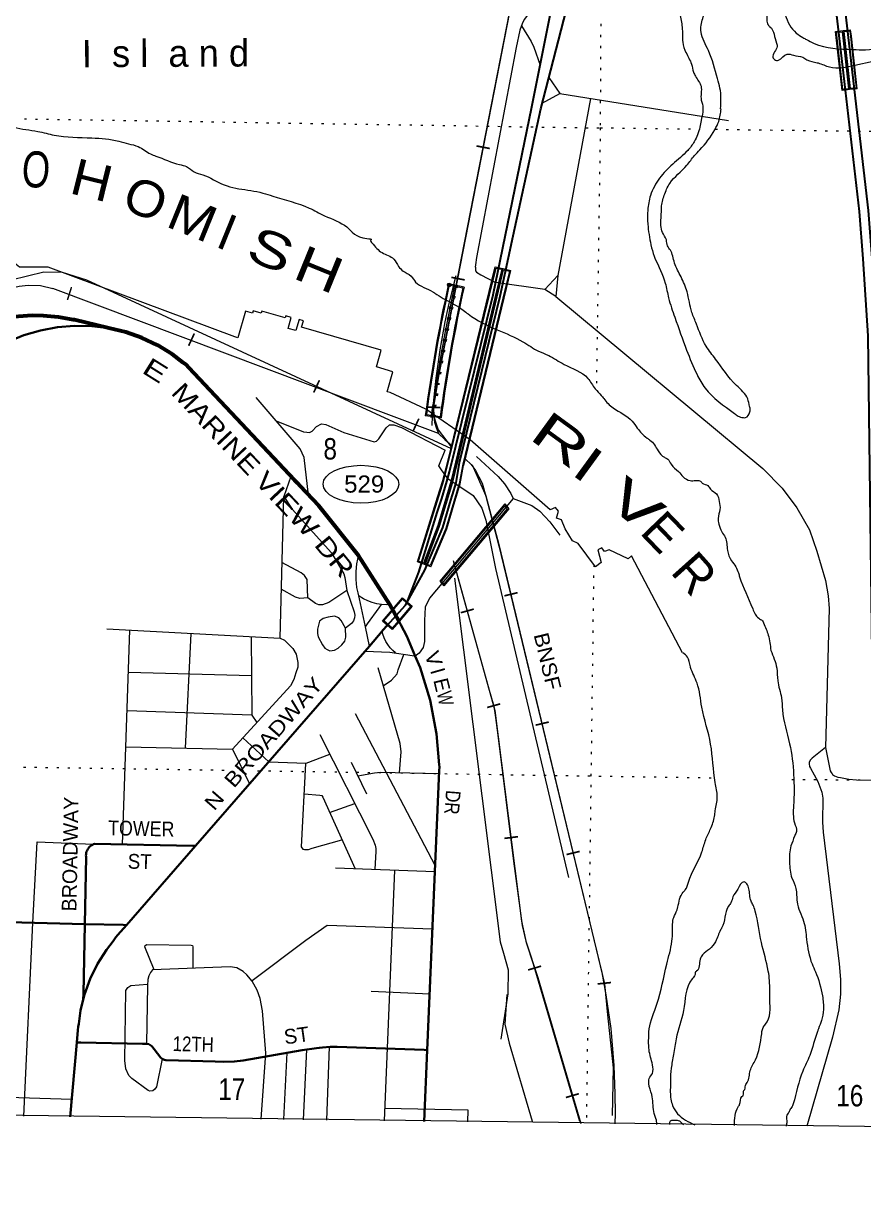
# Model space of a CAD drawing. Header units: feet. Extents: x -493433 to -244333, y 184684 to 373072.
# Drawn here: x -296245 to -289377, y 184934 to 194464 of the extents above; entities that cross this region are included whole.
import ezdxf
from ezdxf.enums import TextEntityAlignment as Align

# ---------------------------------------------------------------- set-up
doc = ezdxf.new("R2010")
doc.units = ezdxf.units.FT
doc.header["$LTSCALE"] = 60
doc.header["$PDMODE"] = 32
doc.header["$PDSIZE"] = 30
doc.linetypes.add('DOTTED', pattern=[1.5, 0.3, -1.2])
for name, color, linetype, lineweight in [('17', 7, 'Continuous', 25), ('18', 7, 'Continuous', 35), ('23', 7, 'Continuous', 70), ('24', 7, 'Continuous', 25), ('26', 7, 'Continuous', 40), ('27', 7, 'Continuous', 13), ('29', 7, 'Continuous', 25), ('31', 7, 'Continuous', 13), ('34', 7, 'Continuous', 13), ('39', 7, 'Continuous', 13), ('4', 7, 'Continuous', 13), ('41', 7, 'Continuous', 13), ('55', 7, 'Continuous', 13), ('59', 7, 'Continuous', 13), ('7', 7, 'DOTTED', 13)]:
    doc.layers.add(name, color=color, linetype=linetype, lineweight=lineweight)
doc.layers.add('42', color=7, linetype='Continuous')

msp = doc.modelspace()

# ---------------------------------------------------------------- linework, layer by layer
at = {"layer": '17'}
msp.add_ellipse((-293486.23, 190697.51), major_axis=(-309.24, 1), ratio=0.500121, dxfattribs=at)
at = {"layer": '18', "lineweight": 13}
msp.add_line((-289549.07, 194403.78), (-289548.6, 194403.83), dxfattribs=at)
at = {"layer": '18'}
msp.add_line((-289527.01, 193918.04), (-289527.04, 193918.34), dxfattribs=at)
for points in [[(-289527.01, 193918.04), (-290034.17, 198313.08), (-290238.16, 200074.43), (-290240.59, 200094.99), (-290255.96, 200178.2), (-290345.86, 200478.26), (-290402.49, 200665.81), (-290700.41, 201419.44)], [(-289138.47, 185442.39), (-289218.85, 188219.38), (-289219.57, 188244.37), (-289263.97, 191912.21), (-289306.88, 192544.37), (-289337.36, 192933.7), (-289451.6, 193923.73), (-289959.07, 198321.43), (-290159.22, 200049.77), (-290162.13, 200074.8), (-290166.27, 200099.77), (-290268.87, 200484.67), (-290331.06, 200690.66), (-290611, 201397.17)], [(-289229.61, 185443.57), (-289294.43, 188222.36), (-289294.97, 188245.47), (-289339.49, 191909.19), (-289382.23, 192538.87), (-289412.58, 192926.42), (-289527.01, 193918.04)]]:
    msp.add_lwpolyline(points, dxfattribs=at)
at = {"layer": '23', "lineweight": 35}
msp.add_line((-292763.15, 190798.89), (-292762.56, 190801.23), dxfattribs=at)
at = {"layer": '23'}
for p, q in [((-293249.79, 189714.52), (-293506.42, 190114.33)), ((-293174.47, 189576.67), (-293249.79, 189714.52))]:
    msp.add_line(p, q, dxfattribs=at)
at = {"layer": '23', "lineweight": 35}
for points in [[(-293108.97, 189732.89), (-292965.09, 189995.55), (-292818.14, 190345.48), (-292751.1, 190567.81), (-292738.02, 190611.19), (-292708.57, 190708.85), (-292681.06, 190875.74), (-292349.29, 192234.61), (-292242.52, 192726.77), (-292017.12, 193765.75), (-291746.52, 194811.21), (-291303.15, 196615.09), (-291087.49, 197444.61), (-290959.4, 198034.81), (-290681.38, 199353.46), (-290673.77, 199377.09), (-290539.52, 199817.9), (-290492.97, 199949.27), (-290432.94, 200075.05), (-290360.09, 200193.86), (-290330.07, 200234.77), (-290309.44, 200262.87), (-290186.34, 200480.75), (-290172.73, 200526.18)], [(-292763.15, 190798.89), (-292405.89, 192246.09), (-292090.69, 193780.33), (-291575.06, 196354.09), (-291351.64, 197481.24), (-291210.33, 198194.18), (-290840.07, 200202.77), (-290835.51, 200222.68), (-290829.38, 200264.03), (-290828.73, 200279.32)], [(-293108.97, 189732.89), (-293014.32, 189978.87), (-292862.3, 190466.2), (-292826.02, 190582.48), (-292783.13, 190719.98), (-292763.15, 190798.89)], [(-293270.58, 189544.74), (-293121.32, 189710.34), (-293108.97, 189732.89)]]:
    msp.add_lwpolyline(points, dxfattribs=at)
at = {"layer": '23'}
for points in [[(-295545.99, 191971.82), (-295827.33, 192040.01), (-295838.69, 192041.1), (-295867.5, 192046.5), (-295956.65, 192063.62), (-296081.81, 192073.53), (-296171.86, 192075.33), (-296358.69, 192063.09), (-296387.06, 192057.98), (-296453.04, 192046.11), (-296475.17, 192042.13)], [(-293506.42, 190114.33), (-293507.42, 190115.88), (-293831.52, 190520.48), (-293982.01, 190680.93), (-294005.46, 190705.93), (-294030.46, 190730.65), (-294892.21, 191649.06), (-294915.5, 191673.88), (-294940.73, 191693.1), (-295027.87, 191759.45), (-295148.33, 191832.65), (-295275.77, 191892.86), (-295408.81, 191939.42), (-295545.99, 191971.82)]]:
    msp.add_lwpolyline(points, dxfattribs=at)
at = {"layer": '24'}
msp.add_line((-293417.51, 189375.92), (-293449.24, 189533.87), dxfattribs=at)
for points in [[(-293502.79, 189785.58), (-293508.7, 189810.58), (-293518.54, 189855.31), (-293525.75, 189919.55), (-293526.22, 189984.19), (-293519.92, 190048.52), (-293512.06, 190086.85), (-293506.42, 190114.33)], [(-293449.24, 189533.87), (-293496.66, 189760.58), (-293502.79, 189785.58)], [(-293317.5, 189715.08), (-293354.94, 189720.5), (-293393.51, 189730.3), (-293430.84, 189744.07), (-293466.53, 189761.67), (-293477.79, 189768.77), (-293502.79, 189785.58)], [(-293449.24, 189533.87), (-293431.88, 189557.75), (-293336.65, 189688.73), (-293317.5, 189715.08)], [(-293249.79, 189714.52), (-293275.79, 189713.24), (-293317.5, 189715.08)]]:
    msp.add_lwpolyline(points, dxfattribs=at)
at = {"layer": '26'}
for p, q in [((-293417.51, 189375.92), (-293312.26, 189496.85)), ((-294839.08, 187742.51), (-293417.51, 189375.92)), ((-295401.63, 187096.12), (-294839.08, 187742.51)), ((-295861.62, 185530.14), (-295807.77, 186136.54)), ((-292969.1, 185492.13), (-292944.07, 186074.84))]:
    msp.add_line(p, q, dxfattribs=at)
for points in [[(-296370.72, 191860.13), (-296240.7, 191914.55), (-296105.7, 191955.08), (-295967.2, 191981.28), (-295826.73, 191992.86), (-295685.81, 191989.7), (-295545.99, 191971.82)], [(-293312.26, 189496.85), (-293305.97, 189504.08), (-293270.58, 189544.74)], [(-293042.56, 189292.74), (-293111.67, 189455.6), (-293159.49, 189547.8), (-293174.47, 189576.67)], [(-292944.07, 186074.84), (-292846.08, 188355.74), (-292844.63, 188389.58), (-292846.04, 188405.74), (-292868.15, 188658.78), (-292921.31, 188932.42), (-293002.78, 189199), (-293042.56, 189292.74)], [(-295743.64, 187104.55), (-295733.12, 187654.06), (-295733.45, 187664.69), (-295732.68, 187675.28), (-295730.79, 187685.74), (-295727.83, 187695.95), (-295723.81, 187705.79), (-295718.79, 187715.15), (-295712.81, 187723.94), (-295705.96, 187732.06), (-295698.28, 187739.41), (-295689.89, 187745.92), (-295680.86, 187751.52), (-295671.29, 187756.15), (-295663.7, 187758.98), (-294860.32, 187742.93), (-294839.08, 187742.51)], [(-295743.64, 187104.55), (-297184.97, 187140.05), (-297209.97, 187140.67), (-297234.97, 187142.61), (-297525.58, 187142.2), (-297557.35, 187142.15)], [(-295755.46, 186486.9), (-295754.57, 186533.46), (-295743.64, 187104.55)], [(-295755.46, 186486.9), (-295744.81, 186529.67), (-295698.37, 186657.34), (-295638.85, 186779.46), (-295566.89, 186894.69), (-295512.47, 186965.23), (-295488.43, 186996.39), (-295472.03, 187015.23), (-295401.63, 187096.12)], [(-295401.63, 187096.12), (-295428.7, 187096.79), (-295743.64, 187104.55)], [(-295807.77, 186136.54), (-295798.73, 186238.31), (-295796.49, 186263.5), (-295793.01, 186288.31), (-295777.64, 186397.85), (-295755.46, 186486.9)], [(-292944.07, 186074.84), (-292970.66, 186075.74), (-293681.35, 186100), (-293738.13, 186100.61), (-293800.46, 186095.89), (-293825.33, 186094), (-293850.46, 186090.18), (-293965.47, 186072.71), (-294447.93, 185990.3), (-294472.77, 185986.06), (-294497.93, 185983.35), (-294521.47, 185980.82), (-294612.57, 185978.39), (-294678.29, 185981.32), (-295079.02, 185991.52), (-295081.99, 185992.09), (-295090.42, 185994.35), (-295098.57, 185997.47), (-295106.35, 186001.43), (-295113.67, 186006.18), (-295120.46, 186011.67), (-295175.03, 186082.14), (-295194.38, 186107.13), (-295219.4, 186121.97), (-295220.46, 186122.31), (-295245.37, 186125.6), (-295270.46, 186126.09), (-295776.61, 186135.93), (-295807.77, 186136.54)]]:
    msp.add_lwpolyline(points, dxfattribs=at)
at = {"layer": '26', "lineweight": 25}
for points in [[(-293202.97, 189319.04), (-293226.55, 189339.44), (-293247.86, 189362.2), (-293266.68, 189387.05), (-293282.8, 189413.74), (-293296.04, 189441.97), (-293306.26, 189471.43), (-293312.26, 189496.85)], [(-293042.56, 189292.74), (-293066.15, 189296.16), (-293250.87, 189322.94), (-293451.69, 189331.37)]]:
    msp.add_lwpolyline(points, dxfattribs=at)
at = {"layer": '29'}
for p, q in [((-292005.1, 193812.18), (-291860.06, 193889.89)), ((-294147.62, 189440.26), (-294117.12, 190597.6)), ((-295433.69, 187754.38), (-295374.31, 189506.13)), ((-294919.28, 188541.99), (-294874.14, 189479.27)), ((-294380.34, 189132.03), (-295386.08, 189158.92)), ((-294378.59, 188811.66), (-295396.67, 188846.43)), ((-292879.25, 187583.57), (-293529.31, 188822.08)), ((-295406.6, 188553.49), (-294536.76, 188532.96)), ((-293566.25, 188425.75), (-293441.97, 188167.23)), ((-293742.13, 188016.15), (-293536.92, 188090.28)), ((-292881.46, 187532.11), (-293692.74, 187560.96)), ((-293212.89, 187543.9), (-293297.03, 185496.42)), ((-296241.08, 185535.15), (-296168.68, 187115.02)), ((-292924.44, 186531.87), (-293401.7, 186554.45)), ((-294090.58, 186051.34), (-294119.36, 185507.2)), ((-293930.71, 186077.99), (-293957.26, 185505.07)), ((-293745.57, 186102.19), (-293768.96, 185502.61)), ((-298679.35, 185760.98), (-295848.81, 185674.38))]:
    msp.add_line(p, q, dxfattribs=at)
for points in [[(-291552.58, 196467.53), (-291677.24, 196334.49), (-291712.06, 196283.4), (-291738.95, 196210.19), (-292027.74, 194682.18), (-292044.83, 194640.01), (-292060.24, 194614.83), (-292152.04, 194493.78), (-292169.34, 194459.23), (-292187.91, 194408.14), (-292217.79, 194266.74), (-292540.76, 192549.73), (-292550.02, 192489.92), (-292552.34, 192472.5), (-292550.02, 192470.17), (-292550.02, 192442.31), (-292543.06, 192430.69), (-292506.47, 192407.69), (-292385.18, 192346.91)], [(-292175.17, 194443.19), (-292095.26, 194316.24), (-292074.17, 194268.81), (-292022.23, 194122.05)], [(-291951.27, 194020.15), (-291860.06, 193889.89), (-290481.83, 193669.19)], [(-291611.21, 193850.04), (-291876.95, 192402.31), (-291983.92, 192288.28)], [(-291876.95, 192402.31), (-291892.22, 192231.3), (-291983.92, 192288.28), (-292385.18, 192346.91)], [(-291892.22, 192231.3), (-290202.22, 190826.79), (-290043.1, 190664.58), (-289924.2, 190504.83), (-289820.27, 190325.52), (-289760.56, 190151.43), (-289690.28, 189912.15), (-289667.07, 189786.75), (-289659.84, 189683.71), (-289690.19, 188546.5)], [(-293913.54, 190607.93), (-293950.57, 190916.56), (-293982.1, 190987.23), (-294343.52, 191406.39)], [(-294178.91, 191215.48), (-293956.67, 191124.97), (-293928.82, 191122.65), (-293907.02, 191121.6), (-293884.72, 191131.94), (-293848.59, 191169.52), (-293808.12, 191192.32), (-293774.36, 191187.13), (-293626.64, 191121.72), (-293378.88, 191043.54), (-293357.8, 191050.66), (-293340.64, 191069.45), (-293281.2, 191159.81), (-293251.69, 191183.6), (-293216.2, 191183.03), (-293153.72, 191160.79), (-292798.39, 190976.35)], [(-292776.69, 190745.41), (-292828.56, 190814.95), (-292849.9, 190847.74), (-292798.39, 190976.35)], [(-292542.63, 190925.15), (-292364.31, 190761.54), (-292313.24, 190701.16), (-292260.45, 190623.29), (-292240.74, 190580.88)], [(-294060.34, 190760.2), (-294117.12, 190597.6), (-294047.78, 190494.46), (-293727.98, 190135.97), (-293627.08, 189966.19), (-293617.76, 189934.79), (-293602.05, 189829.13)], [(-292776.69, 190745.41), (-292569, 190605.25), (-292498.94, 190501.44), (-292466.34, 190403.24), (-292385.1, 190010.14), (-291788.64, 187484.76)], [(-292240.74, 190580.88), (-292926.04, 189767.59), (-292960.18, 189693.94), (-292967, 189583.26), (-292966.24, 189412.14), (-292977.11, 189363.51), (-293009.61, 189317.06), (-293042.56, 189292.74)], [(-292240.74, 190580.88), (-292090.41, 190524.66), (-292025.41, 190478.22), (-291941.85, 190389.97), (-291860.41, 190282.39)], [(-293918.9, 189770.88), (-293925.82, 189919.9), (-293947.37, 189951.05), (-293973.5, 189972.56), (-294131.34, 190058.15)], [(-293918.9, 189770.88), (-293984.51, 189765.26), (-294021, 189775.59), (-294137.08, 189840.28)], [(-293602.05, 189829.13), (-293747.75, 189732.75), (-293801.17, 189711.7), (-293831.31, 189711.85), (-293856.85, 189723.46), (-293918.9, 189770.88)], [(-293602.05, 189829.13), (-293541.23, 189655.59), (-293536.52, 189628.25), (-293538.77, 189607.32), (-293545.8, 189581.8), (-293563.25, 189558.81), (-293612.31, 189521.19)], [(-295562.95, 189516.26), (-294147.62, 189440.26), (-294109.86, 189422.72), (-294063.44, 189378.6), (-294042.55, 189355.38), (-294014.4, 189308.51), (-294003.08, 189240.42), (-294003.09, 189202.1), (-294017.52, 189155.53), (-294035.58, 189102.24), (-294062.35, 189051.15), (-294536.76, 188532.96), (-294398.14, 188249.16)], [(-294382.09, 189452.85), (-294378.59, 188811.66), (-294337.59, 188750.51)], [(-293303.26, 189051.05), (-293237.08, 189096.44), (-293190.46, 189149.94), (-293181.37, 189180.04), (-293135.87, 189306.27)], [(-293172.35, 188341.01), (-293158.16, 188511.22), (-293164.59, 188580.05), (-293346.32, 189197.3)], [(-294451.79, 188625.77), (-294239.85, 188429.94), (-293934.8, 188418.17), (-293739.18, 188490.99)], [(-293820.93, 188652.94), (-293388.61, 187796.45), (-293369.39, 187749.5), (-293364.75, 187722.79), (-293363.28, 187699.65), (-293372.35, 187549.57)], [(-289690.19, 188546.5), (-289799.37, 188458.39), (-289810.98, 188445.03), (-289822.58, 188428.2), (-289823.74, 188414.26), (-289821.42, 188392.2), (-289813.31, 188377.68), (-289752.3, 188269.11), (-289720.46, 188182.61), (-289711.24, 188131.94), (-289713.49, 187936.44), (-289707.25, 187856.12), (-289576.94, 186780.23), (-289567.26, 186651.05), (-289566.73, 186532.55), (-289581.19, 186402.56), (-289631.39, 186180.69), (-289841.73, 185451.47)], [(-289690.19, 188546.5), (-289650.81, 188356.78), (-289643.85, 188341.69), (-289635.68, 188332.74), (-289631.08, 188325.43), (-289617.15, 188316.14), (-289589.3, 188305.69), (-289567.25, 188301.05), (-289499.93, 188288.27), (-289436.1, 188282.47), (-286195.26, 188256.52)], [(-293938.82, 188416.19), (-293975.83, 187736), (-293961.3, 187716.99), (-293947.38, 187712.34), (-293930.96, 187713.11), (-293914.88, 187714.67), (-293885.81, 187723.32), (-293641.8, 187793.66)], [(-293512.9, 188314.78), (-293376.36, 188339.37), (-293327.61, 188344.01), (-292847.12, 188334.72)], [(-293950.64, 188168.65), (-293822.03, 188158.23), (-293805.78, 188153.58), (-293798.64, 188141.46), (-293534.33, 187555.33)], [(-296168.68, 187115.02), (-296132.81, 187776.8), (-295671.29, 187756.15)], [(-292901.69, 187061.4), (-293762.25, 187092.38), (-293937.39, 186968.75), (-294375.76, 186639.19)], [(-295177.28, 186730.06), (-295253.51, 186919.26), (-295250.74, 186930.31), (-295235.35, 186937.26), (-294874.7, 186932.63), (-294863.09, 186927.99), (-294860.99, 186918.62), (-294860.24, 186743)], [(-294302.53, 185509.6), (-294262.54, 186048.94), (-294290.82, 186396.1), (-294310.65, 186497.2), (-294333.3, 186563.52), (-294374.39, 186637.52), (-294417.42, 186689.95), (-294449.92, 186715.49), (-294500.98, 186745.68), (-294553.77, 186755.5), (-295188.81, 186729.59), (-295206.63, 186708.53), (-295220.56, 186680.66), (-295227.52, 186650.47), (-295229.8, 186601.03), (-295237.46, 186124.56)], [(-295111.64, 186002.47), (-295157.74, 185775.17), (-295171.81, 185754.06), (-295188.06, 185742.45), (-295211.28, 185737.81), (-295226.06, 185743.42), (-295359.83, 185842.31), (-295383.36, 185867.28), (-295406.26, 185921.27), (-295414.51, 185990.29), (-295408.32, 186561.98), (-295392.33, 186585.44), (-295365.98, 186601.95), (-295229.26, 186612.8)], [(-292613.89, 185487.49), (-292609.72, 185584.81), (-293292.87, 185597.66)]]:
    msp.add_lwpolyline(points, dxfattribs=at)
msp.add_lwpolyline([(-293612.31, 189521.19), (-293647.94, 189584.12), (-293666.51, 189607.35), (-293701.72, 189618.43), (-293754.71, 189611.99), (-293794.17, 189600.38), (-293823.83, 189577.94), (-293840.6, 189514.46), (-293840.6, 189477.3), (-293834.77, 189451.19), (-293801.14, 189384.41), (-293780.25, 189358.86), (-293761.68, 189347.25), (-293739.83, 189336.85), (-293722.22, 189337.96), (-293701.33, 189342.6), (-293673.47, 189358.86), (-293641.35, 189384.5), (-293617.76, 189414.6), (-293608.48, 189447.11)], close=True, dxfattribs=at)
at = {"layer": '31', "lineweight": 25}
for p, q in [((-292310.28, 190537.15), (-292842.08, 189906.02)), ((-292278.19, 190497.63), (-292810, 189866.51)), ((-292310.28, 190537.15), (-292278.19, 190497.63)), ((-292842.08, 189906.02), (-292810, 189866.51))]:
    msp.add_line(p, q, dxfattribs=at)
msp.add_lwpolyline([(-292809.89, 189879.07), (-292288.58, 190497.73), (-292310.4, 190524.6), (-292831.7, 189905.93)], close=True, dxfattribs=at)
at = {"layer": '34', "lineweight": 25}
for p, q in [((-290867.68, 201742.49), (-292812.36, 191805.97)), ((-292851.86, 191112.35), (-296004.44, 192297.98))]:
    msp.add_line(p, q, dxfattribs=at)
at = {"layer": '34'}
for p, q in [((-292642.71, 192308.8), (-292770.33, 192336.23)), ((-292764.23, 192326.73), (-292652.78, 192302.77)), ((-292838.08, 191248.28), (-292951.02, 191263.83)), ((-292830.67, 191239.19), (-292959.98, 191256.99))]:
    msp.add_line(p, q, dxfattribs=at)
for points in [[(-285932.72, 231333.5), (-288881.73, 226631.86), (-289071.6, 226213.46), (-289192.32, 225834.27), (-289282.81, 225454.6), (-289397.99, 224647.82), (-289422.44, 224236.85), (-289414.16, 223724.53), (-289385.3, 223371.18), (-288697.86, 220347.54), (-288674.25, 220046.71), (-288703.37, 219331.36), (-288752.49, 218888.53), (-290469.09, 204080.21), (-290521.96, 203655.65), (-290626.98, 202983.94), (-290751.57, 202350.85), (-292908.06, 191299.17), (-292856.04, 191143.11), (-292749.33, 191004.31)], [(-292745.58, 190986.1), (-295725.45, 192364.39), (-295926.03, 192428.08), (-296077.15, 192430.5), (-296344.17, 192366.23), (-296522.74, 192286.44), (-296825.11, 192019.12), (-297052.83, 191756.65), (-298681.09, 189391.78), (-298794.89, 189198.05), (-298945.11, 188730.74), (-298969.46, 188588), (-299003.69, 188193.43), (-298910.46, 185585.4)], [(-292578.26, 190856.42), (-292465.26, 190602.61), (-292358.47, 190205.78), (-291496.44, 186615.71), (-291470.07, 186363.3), (-291424.33, 185929.15), (-291432.3, 185540.22)], [(-292721.44, 189929.36), (-292347.72, 186957.96), (-292320.91, 186866.81), (-292282.7, 186729.12), (-292285.69, 186533.63), (-292343.75, 186163.63)], [(-292698.87, 189955.2), (-292391.32, 188849.58), (-292173.84, 187126.52), (-292136.19, 186952.55), (-292078.37, 186780.27), (-291699.03, 185494.1)], [(-292293.82, 186529.72), (-292309.64, 186286.06), (-292273.74, 186130.26), (-292085.97, 185494.26)]]:
    msp.add_lwpolyline(points, dxfattribs=at)
at = {"layer": '34', "lineweight": 25}
for points in [[(-297055.07, 191753.74), (-296992.01, 191841.88), (-296913.34, 191934.4), (-296829.16, 192017.26), (-296739.8, 192089.75), (-296606.63, 192181.58), (-296489.32, 192244.41), (-296362.58, 192296.98), (-296279.89, 192316.92), (-296206.06, 192325.2), (-296104.98, 192321.73), (-296004.44, 192297.98)], [(-292812.36, 191805.97), (-292842.03, 191645.1), (-292889.17, 191346.97), (-292892.31, 191308.29), (-292891.72, 191268.78), (-292889.81, 191244.59), (-292883.61, 191204.21), (-292871.53, 191160.02), (-292858.93, 191124.8), (-292851.76, 191112.08), (-292800.27, 191062.31), (-292741.6, 191012.04)], [(-292631.71, 190902.57), (-292586.23, 190858.01), (-292548.96, 190808.98), (-292496.51, 190706.09), (-292466.75, 190601.54), (-292360.35, 190193.76), (-291600.4, 187047.08), (-291518.26, 186708.65), (-291485.11, 186527.24), (-291443.72, 186250.05), (-291419.89, 185949.47), (-291410.05, 185718.08), (-291408.84, 185557.14), (-291410.14, 185471.84)], [(-292733.09, 190074.97), (-292444.22, 189034.82), (-292401.42, 188885.63), (-292386.24, 188793.09), (-292366.22, 188648.04), (-292239.39, 187617.18), (-292168.11, 187093.36), (-292139.81, 186964.89), (-292040.6, 186666.85), (-291689.79, 185475.47)]]:
    msp.add_lwpolyline(points, dxfattribs=at)
at = {"layer": '34'}
for centre, radius, start, end in [((-280437.89, 189612.76), 12629.58, 167.54519, 172.52129), ((-280437.89, 189612.76), 12621.58, 167.58297, 172.48344), ((-277521.03, 189041.5), 15549.96, 167.81598, 171.8647), ((-286973.32, 190847.38), 5943.81, 164.84373, 176.8186), ((-280437.89, 189612.76), 12499.58, 167.54519, 172.52129), ((-280437.89, 189612.76), 12507.58, 167.58036, 172.48637)]:
    msp.add_arc(centre, radius, start, end, dxfattribs=at)
at = {"layer": '34', "linetype": 'DOTTED', "lineweight": 100}
msp.add_arc((-280437.89, 189612.76), 12566.81, 167.54519, 172.52129, dxfattribs=at)
at = {"layer": '34'}
msp.add_point((-292764.23, 192326.73), dxfattribs=at)
at = {"layer": '39'}
for p, q in [((-289450.26, 194120.61), (-289298.69, 194155.52)), ((-291074.09, 185506.25), (-291071.36, 185467.44)), ((-290881.12, 185494.71), (-290851.24, 185464.69))]:
    msp.add_line(p, q, dxfattribs=at)
for points in [[(-294501.66, 191897.37), (-294517.23, 191901.53), (-296042.24, 192472.28), (-296276.04, 192471.99), (-296317.89, 192502.9), (-296770.2, 192447.64), (-296844.03, 192364.15), (-296866.38, 192352.41), (-296896.54, 192356.93), (-296998.73, 192263.81), (-296993.11, 192235.5), (-297117.94, 192112.5), (-297196.39, 192121.83), (-297283.22, 192111.11), (-297460.17, 191967.96)], [(-293248.21, 191446.1), (-293272.44, 191453.1), (-293225, 191617.27), (-293358.94, 191655.97), (-293319.69, 191791.83), (-293971.68, 191980.14), (-293956.3, 192033.32), (-293991.01, 192043.37), (-294017.4, 191952.48), (-294081.37, 191971.1), (-294055.38, 192060.37), (-294099.83, 192073.29), (-294104.5, 192057.22), (-294296.48, 192113.01), (-294301.61, 192095.38), (-294366.14, 192114.06), (-294371.83, 192094.42), (-294430.58, 192111.4), (-294493.19, 191894.92), (-294501.66, 191897.37)], [(-292593.43, 191059.82), (-292955.87, 191311), (-293248.21, 191446.1)], [(-290858.46, 189320.91), (-291275.59, 190113.81), (-291302.19, 190088.03), (-291456.23, 190163.08), (-291496.77, 190147.6), (-291516.45, 190178.16), (-291550.99, 190160.56), (-291522.3, 190059.31), (-291569.24, 190021.76), (-291711.4, 190213.54), (-291757.41, 190236.45), (-291818.39, 190334.2), (-291847.5, 190407.24), (-291887.61, 190419.97), (-291872.61, 190478.19), (-291896.33, 190508.82), (-291938.96, 190489.34), (-292593.43, 191059.82)]]:
    msp.add_lwpolyline(points, dxfattribs=at)
for points in [[(-290037.02, 199203.51), (-289854.49, 199203.4), (-289798.07, 199202.49), (-289657.39, 199176.05), (-289473.12, 199100.51), (-289323.47, 199001.33), (-289207.28, 198955.11), (-289057.48, 198866.01), (-289003.88, 198812.73), (-288902.28, 198734.49), (-288870.36, 198713.82), (-288685.58, 198539.48), (-288639.67, 198510.51), (-288600.2, 198455.45), (-288514.42, 198397.62), (-288452.3, 198374.45), (-288386.2, 198347.17), (-288342.43, 198310.18), (-288302.93, 198257.13), (-288253.17, 198216), (-288175.89, 198130.09), (-288151.89, 198117.61), (-287967.55, 197915.06), (-287930.04, 197864.05), (-287713.46, 197660.97), (-287611.72, 197592.82), (-287593.74, 197582.44), (-287335.99, 197435.16), (-287221.63, 197401.07), (-287115.27, 197371.13), (-286974.47, 197352.73), (-286755.58, 197300.83), (-286525.64, 197180.2), (-286483.88, 197143.24), (-286358.03, 197070.65), (-286252.31, 196998.39), (-286138.23, 196946.16), (-286045.75, 196930.55), (-285818.27, 196781.74), (-285593.99, 196687.41), (-285570.05, 196670.89), (-285494.29, 196617.25), (-285249.85, 196391.55), (-285209.95, 196364.7), (-285136.08, 196319.17), (-285018.9, 196206.39), (-284960.06, 196100.62), (-284926.51, 196053.7), (-284868.79, 196006.41), (-284801.98, 195894.45), (-284778.7, 195835.61), (-284728.24, 195709.8), (-284692.74, 195658.83), (-284591.43, 195431.41), (-284564.67, 195336.22), (-284488.91, 195151.54), (-284301.76, 194739.27), (-284278.42, 194684.46), (-284172.67, 194483.18), (-284083.24, 194270.06), (-283962.83, 193973.77), (-283903.68, 193757.11), (-283861.53, 193615.31), (-283791.96, 193289.62), (-283757.86, 193147.94), (-283701.84, 192989.79), (-283675.37, 192876.47), (-283638.95, 192754.93), (-283550.78, 192590.21), (-283401.72, 192323.72), (-283306.21, 192112.52), (-283300.38, 192098.31), (-283198.51, 191776.13), (-283176.01, 191666.9), (-283159.24, 191446.89), (-283159.51, 191428.75), (-283186.46, 191380.8), (-283168.82, 191348.26), (-283140.61, 191347.81), (-283138.59, 191347.78)], [(-289956.46, 198516.05), (-289958.72, 198516.03), (-289826.96, 198501.36), (-289804.82, 198498.99), (-289662.16, 198470.49), (-289620.27, 198441.6), (-289563.88, 198438.68), (-289445.49, 198404.52), (-289317.48, 198339.96), (-289217.76, 198271.83), (-289132.22, 198197.88), (-288859.44, 197979.79), (-288784.07, 197899.95), (-288720.77, 197822.33), (-288609.6, 197711.67), (-288396.83, 197522.77), (-288309.37, 197442.75), (-288104.18, 197286.22), (-287994.43, 197213.9), (-287882.49, 197153.63), (-287840.46, 197134.81), (-287309.6, 196922.65), (-287249.45, 196901.53), (-286977.36, 196770.14), (-286775.05, 196688.26), (-286700.78, 196668.92), (-286487.74, 196629.21), (-286325.28, 196578.21), (-286016.73, 196458.33), (-285816.8, 196352.3), (-285609.32, 196213.89), (-285521.78, 196139.89), (-285488.17, 196097.02), (-285466.34, 196074.49), (-285377.12, 195978.3), (-285175.56, 195717), (-285091.37, 195556.38), (-285024.43, 195452.48), (-284927.31, 195215.04), (-284784.15, 194956.71), (-284739.35, 194855.18), (-284656.39, 194744.98), (-284595.32, 194653.28), (-284601.65, 194635.23), (-284519.31, 194484.73), (-284480.81, 194367.18), (-284390.97, 194180.26), (-284349.59, 193988.06), (-284339.97, 193957.67), (-284306.99, 193874.48), (-284293.03, 193733.14), (-284256.67, 193607.56), (-284140.52, 193166.2), (-284070.74, 192985.66), (-284032.33, 192862.06), (-283915.65, 192586.01), (-283886.26, 192531.11), (-283846.64, 192486.12), (-283636.13, 192152.1), (-283593.16, 192062.71), (-283553.73, 192005.62), (-283515.13, 191894.12), (-283466.37, 191657.47), (-283463.84, 191560.67), (-283464.17, 191538.49), (-283484.54, 191262.63), (-283513, 191115.93), (-283566.38, 190921.24), (-283662, 190731.26), (-283699.36, 190661.31), (-283796.11, 190529.81), (-283800.44, 190509.72), (-283868.67, 190397.93), (-283981.66, 190258.63), (-284140.34, 190031.37), (-284222.68, 189919.8), (-284304.1, 189735.64), (-284334.42, 189599.05), (-284342.26, 189482.25), (-284338.94, 189304.79), (-284341.27, 189284.67), (-284295.32, 188864.62), (-284265.04, 188737.13), (-284199.26, 188558.66), (-284186.73, 188455.65)], [(-291024.11, 197250.45), (-291003.04, 197250.12), (-290912.18, 197260.75), (-290798.82, 197293.21), (-290701.87, 197305.76), (-290660.06, 197272.84), (-290646.35, 197246.41), (-290642.97, 197204.02), (-290689.57, 197188.64), (-290770.59, 197161.71), (-290872.15, 197110.92), (-290882.28, 197107.06), (-290886.78, 197076.89), (-290867.31, 197032.23), (-290855.31, 197025.98), (-290832.52, 196934.89), (-290810.94, 196896.24), (-290796.99, 196885.94), (-290780.99, 196877.62), (-290731.2, 196838.51), (-290634.94, 196675.68), (-290605.2, 196642.94), (-290572.31, 196553.72), (-290550.67, 196519.09), (-290518.99, 196482.29), (-290475.95, 196396.93), (-290406.91, 196299.05), (-290387.01, 196282.61), (-290363.66, 196227.79), (-290349.95, 196201.37), (-290334.18, 196178.94), (-290304.04, 196041.36), (-290210.06, 195860.43), (-290101.4, 195586.52), (-290059.51, 195426.58), (-290044.44, 195357.8), (-290046.57, 195218.72), (-290037.2, 195041.16), (-290041.32, 194904.14), (-290054.26, 194716.85), (-290035.9, 194599.63), (-290018.79, 194532.82), (-289928.35, 194384.21), (-289874.5, 194347.05), (-289844.53, 194330.44), (-289782.53, 194299.21), (-289464.84, 194250.19)], [(-295721.53, 197075.2), (-295743.16, 197009.58), (-295716.8, 196888.19), (-295772.82, 196915.3), (-295850.73, 196960.89), (-295922.96, 196982.21), (-296013.73, 196977.62), (-296118.91, 196953.09), (-296212.06, 196924.34), (-296216.58, 196892.16), (-296287.63, 196859.02), (-296296.31, 196818.84), (-296341.35, 196773.2), (-296361.62, 196765.46), (-296356.75, 196688.77), (-296371.59, 196640.62), (-296426.62, 196601.18), (-296442.73, 196601.44), (-296443.1, 196577.25), (-296475.83, 196545.52), (-296562.38, 196552.95), (-296606.41, 196573.81), (-296624.2, 196596.28), (-296656.2, 196612.92), (-296716.53, 196621.95), (-296795.26, 196613.13), (-296860.42, 196569.81), (-296880.67, 196564.09), (-296911.53, 196522.24), (-296923.62, 196522.44), (-296932.89, 196443.96), (-296915.3, 196407.4), (-296885.54, 196376.67), (-296865.57, 196364.26), (-296745.75, 196291.79), (-296632.99, 196152.89), (-296595.44, 196103.9), (-296521.3, 195943.45), (-296512.1, 195886.85), (-296483.71, 195765.43), (-296480.37, 195721.02), (-296495.76, 195636.6), (-296472.32, 195587.85), (-296453.15, 195523.02), (-296453.68, 195488.75), (-296474.53, 195442.72), (-296543.79, 195395.44), (-296546.29, 195363.23), (-296585.47, 195305.39), (-296614.05, 195281.66), (-296622.79, 195237.45), (-296625.11, 195217.32), (-296642.55, 195130.91), (-296630.01, 195027.89), (-296581.16, 194928.32), (-296574.51, 194835.48), (-296616.61, 194586.17), (-296598.23, 194337.91), (-296600.65, 194311.73), (-296623.24, 194283.88), (-296639.42, 194280.11), (-296864.58, 194317.97), (-296882.71, 194318.26), (-296983.73, 194301.74), (-297083.05, 194265.03), (-297139.66, 194253.84), (-297192.39, 194232.5), (-297361.58, 194239.24), (-297478.73, 194222.97), (-297549.84, 194185.8), (-297554.23, 194161.69), (-297596.95, 194136.16), (-297609.93, 194077.9), (-297626.45, 194051.96), (-297652.29, 193943.51), (-297662.49, 193935.6), (-297667.16, 193893.34), (-297694.68, 193807.1), (-297715.39, 193771.14), (-297700.67, 193634.34), (-297701.05, 193635.17)], [(-291169.94, 196665.15), (-291123.53, 196621.02), (-291103.99, 196580.39), (-291060.35, 196535.34), (-290873.05, 196262.18), (-290758.35, 196119.22), (-290636.19, 195935.81), (-290597.87, 195806.17), (-290526.07, 195625.59), (-290467.69, 195489.58), (-290438.2, 195440.72), (-290394.2, 195286.8), (-290388.47, 195266.55), (-290378.82, 195238.16), (-290373.64, 195181.63), (-290378.01, 195159.53), (-290425.38, 195093.76), (-290503.06, 195022.43), (-290574.85, 194940.93), (-290664.63, 194869.79), (-290756.71, 194778.53), (-290789.29, 194756.88), (-290878.47, 194592.99), (-290879.27, 194540.6), (-290860.79, 194431.43), (-290856.63, 194308.39), (-290829.69, 194225.3), (-290784.79, 194129.83), (-290767.64, 194065.04), (-290752.06, 194030.52), (-290706.94, 193949.15), (-290704.64, 193836.22), (-290695.06, 193803.8), (-290705.16, 193670.92), (-290716.1, 193614.65), (-290762.25, 193496.44), (-290815.75, 193424.72), (-290938.41, 193311.78), (-291044.94, 193198.57), (-291119.67, 193056.64), (-291141.65, 192938.05), (-291141.39, 192823.14), (-291115.77, 192653.38), (-291088.98, 192560.21), (-291083.15, 192546), (-290999.63, 192341.05), (-290971.26, 192219.64), (-290921.28, 192061.59), (-290824.61, 191793.93), (-290739.01, 191592.97), (-290674.19, 191483.07), (-290433.49, 191275.6), (-290403.58, 191254.96), (-290363.47, 191242.22), (-290343.32, 191241.89), (-290308.32, 191289.72), (-290305.85, 191319.91), (-290309.66, 191334.09), (-290324.85, 191394.81), (-290417.89, 191505.17), (-290587.93, 191719.57), (-290664.9, 191825.64), (-290742.75, 192006.31)], [(-290546.48, 193763.88), (-290551.97, 193934.57), (-290572.96, 194011.51), (-290646.04, 194240.5), (-290706.22, 194390.64), (-290692.41, 194503.32), (-290673.5, 194553.42), (-290627.47, 194663.56), (-290582.19, 194725.33), (-290549.11, 194779.23), (-290473.53, 194844.55), (-290426.76, 194872.02), (-290329.3, 194918.84), (-290307.32, 194906.4), (-290285.46, 194885.88), (-290225.04, 194751.85), (-290221.23, 194737.68), (-290192.42, 194644.48), (-290168.55, 194492.9), (-290159.12, 194450.41), (-290143.22, 194436.04), (-290090.85, 194302.14), (-290085.08, 194283.91), (-290118.68, 194195.74), (-290116.91, 194179.58), (-290091, 194161.02), (-290074.85, 194162.78), (-290003.54, 194212.03), (-289951.28, 194203.13), (-289874.97, 194185.78), (-289841.02, 194165.08), (-289758.74, 194141.57), (-289750.71, 194139.43), (-289656.47, 194107.68), (-289450.26, 194120.61)], [(-289466, 194250.24), (-289362.08, 194248.11), (-289097.56, 194280.14), (-288952.54, 194273.78), (-288900.09, 194276.97), (-288703.37, 194225.42), (-288611.51, 194169.51), (-288523.91, 194099.56), (-288372.75, 193968.12), (-288225.9, 193818.59), (-288110.36, 193730.04), (-287910.26, 193636.1), (-287896.21, 193631.84), (-287725.8, 193572.66), (-287613.32, 193548.67), (-287464.98, 193495.89), (-287427.22, 193461.01), (-287387.14, 193446.25), (-287337.35, 193407.15), (-287241.16, 193371.33), (-287178.82, 193362.27), (-287089.95, 193374.95), (-287069.42, 193398.81), (-287010.03, 193460.35), (-286942.82, 193505.64), (-286877.26, 193575.15), (-286844.62, 193600.83), (-286810.15, 193614.38), (-286799.77, 193634.37), (-286785.45, 193648.26), (-286760.8, 193678.11), (-286661.3, 193726.91), (-286546.08, 193749.24), (-286489.25, 193774.54)], [(-290742.75, 192006.31), (-290781.6, 192101.68), (-290821.35, 192269.65), (-290869.87, 192391.39), (-290922.55, 192505.13), (-290937.8, 192561.82), (-290957.21, 192610.51), (-290980.86, 192645.17), (-290990.2, 192693.7), (-291021.51, 192754.68), (-291033.82, 192871.8), (-291031.07, 192920.15), (-291030.49, 192958.44), (-291006.77, 193058.86), (-290962.97, 193154.92), (-290821.63, 193303.85), (-290759.94, 193383.51), (-290716.92, 193429.19), (-290593.46, 193594.53), (-290562.19, 193662.58), (-290542.47, 193765.07)], [(-296481.16, 193672.4), (-296449.45, 193654.12), (-296439.41, 193651.94), (-296321.05, 193615.77), (-296126.09, 193580.39), (-295993.53, 193550.05), (-295685.53, 193526.97), (-295464.21, 193501.26), (-295385.94, 193479.84), (-295305.68, 193456.39), (-295205.83, 193396.32), (-295161.74, 193379.48), (-294969.32, 193309.87), (-294911.14, 193292.82), (-294849.32, 193249.49), (-294779.13, 193226.19), (-294603.05, 193142.73), (-294508.73, 193117.02), (-294484.6, 193112.61), (-294287.63, 193077.2), (-294207.4, 193051.72), (-293908.6, 192954.2), (-293784.59, 192891.73), (-293602.59, 192800.11), (-293436.77, 192704.71), (-293402.67, 192694.09), (-293406.79, 192688.1), (-293398.98, 192671.85), (-293313.57, 192589.85), (-293217.62, 192537.91), (-293178.25, 192476.8), (-293140.52, 192439.9), (-293076.66, 192398.57), (-293039.12, 192349.58), (-292899.24, 192270.73), (-292881.3, 192258.34), (-292813.81, 192214.05)], [(-292813.81, 192214.05), (-292649.62, 192119.56), (-292609.79, 192088.68), (-292373.5, 191958.67)], [(-292373.5, 191958.67), (-292161.8, 191861.75), (-292034, 191785.12), (-291951.91, 191749.52), (-291826.05, 191676.95), (-291632.3, 191562.96), (-291571.13, 191477.31), (-291521.56, 191424.09), (-291501.81, 191397.58), (-291424.37, 191321.74), (-291268.85, 191212.4), (-291227.4, 191155.28), (-291148, 191075.39), (-291124.07, 191058.88), (-291056.89, 190971.11), (-291005.31, 190917.87), (-290979.33, 190903.34), (-290951.77, 190860.57), (-290890.2, 190801.11), (-290854.55, 190760.22), (-290794.6, 190727), (-290752.25, 190728.34), (-290702.07, 190715.44), (-290696.14, 190707.28), (-290650.11, 190686.38), (-290630.39, 190657.84), (-290580.61, 190618.74), (-290557.38, 190555.88), (-290552.33, 190491.28), (-290567.54, 190418.95), (-290560.2, 190372.47), (-290536.97, 190309.6), (-290509.45, 190264.81), (-290490.93, 190157.66), (-290457.97, 190072.47), (-290422.44, 190023.51), (-290401.06, 189972.77), (-290391.45, 189942.38), (-290284.61, 189680.6), (-290235.41, 189603.21), (-290205.5, 189582.58), (-290195.7, 189564.28), (-290156.92, 189464.87), (-290136.66, 189339.55)], [(-291074.09, 185506.25), (-291093.22, 185573.08), (-291109.25, 185710.42), (-291134.06, 185801.53), (-291129.42, 185841.77), (-291104.58, 185883.71), (-291103.5, 185954.24), (-291131.87, 186075.65), (-291134.77, 186150.28), (-291129.25, 186246.96), (-291067.7, 186449.57), (-290986.11, 186776.85), (-290944.96, 186963.67), (-290939.66, 187046.24), (-290929.87, 187158.98), (-290902.76, 187219.02), (-290896.34, 187243.1), (-290852.14, 187365.36), (-290835.74, 187383.25), (-290808.56, 187447.31), (-290699.99, 187693.53), (-290668.23, 187793.82), (-290628.58, 187881.88), (-290596.79, 187984.18), (-290590.03, 188030.44), (-290574.2, 188143.08), (-290590.54, 188260.26), (-290628.07, 188573.33), (-290700, 188876.87), (-290739.32, 189073.05), (-290791.78, 189200.89), (-290793.7, 189206.97), (-290816.67, 189285.96), (-290856.48, 189318.85)], [(-290136.66, 189339.55), (-290088.49, 189195.65), (-290079.99, 189092.7), (-290049.88, 188953.12), (-290041.32, 188854.2), (-289983.1, 188577.09), (-289950.55, 188070.57), (-289942.6, 187931.35), (-289927.57, 187860.54), (-289940.15, 187828.49), (-289942.26, 187822.48), (-289971.7, 187742.31), (-289983.81, 187609.45), (-289963.63, 187480.11), (-289930.68, 187394.92), (-289922.27, 187285.93), (-289868.26, 187127.81), (-289844.33, 186980.27), (-289799.05, 186777.96), (-289771.8, 186715.03), (-289714.39, 186516.55), (-289706.01, 186405.54), (-289721.48, 186317.09), (-289746.71, 186248.95), (-289755.1, 186226.92), (-289818.58, 186030.38), (-289874.96, 185902.27), (-289953.61, 185635.42), (-289966.16, 185605.39), (-289976.91, 185590.83), (-289988.95, 185565.44), (-290001.25, 185551.52), (-290007.6, 185531.47), (-290005.83, 185487.67), (-290011.73, 185453.6)], [(-290433.94, 185459.2), (-290402.84, 185610.37), (-290391.01, 185630.35), (-290371.89, 185694.55), (-290361.66, 185704.46), (-290354.94, 185748.71), (-290349.7, 185752.61), (-290346.48, 185774.77), (-290329.83, 185808.77), (-290304.14, 185907.14), (-290262.49, 185995.18), (-290210.86, 186208.03), (-290191.74, 186272.23), (-290179.43, 186286.15), (-290144.14, 186485.15), (-290145.19, 186547.66), (-290144.94, 186563.78), (-290156.67, 186719.19), (-290213.54, 186953.95), (-290264.01, 187210.78), (-290281.41, 187259.44), (-290297.03, 187291.95), (-290315.63, 187393.04), (-290333.15, 187433.63), (-290355.1, 187448.1), (-290406.36, 187390.46), (-290445.64, 187326.58), (-290462.5, 187278.47), (-290481.07, 187250.55), (-290538.24, 187070.04), (-290546.52, 187056.06), (-290588.29, 186959.96), (-290637.58, 186900.28), (-290694.74, 186852.82), (-290713.43, 186816.82), (-290743.11, 186720.54), (-290751.27, 186714.62), (-290755.64, 186692.52), (-290778.35, 186656.6), (-290848.82, 186397.68), (-290910.81, 186166.85), (-290930.92, 186038.15), (-290950.78, 185925.59), (-290956.39, 185822.87), (-290956.63, 185806.74), (-290957.8, 185730.16), (-290939.32, 185621), (-290898.32, 185554.1), (-290757.02, 185463.49)], [(-290881.12, 185494.71), (-290898.32, 185497.83), (-290932.7, 185499.4), (-290959.28, 185493.14), (-290964.35, 185466.07)]]:
    msp.add_spline(points, degree=3, dxfattribs=at)
at = {"layer": '4'}
msp.add_lwpolyline([(-489136.84, 372822.34), (-458570.27, 372170.54), (-428002.84, 371560.78), (-397434.59, 370993.07), (-366865.58, 370467.41), (-336295.9, 369983.8), (-305725.57, 369542.24), (-275154.66, 369142.74), (-244583.22, 368785.28), (-246606.46, 184933.95), (-277430.78, 185294.37), (-308254.58, 185697.19), (-339077.78, 186142.4), (-369900.35, 186630.01), (-400722.22, 187160.02), (-431543.33, 187732.42), (-462363.63, 188347.22), (-493183.05, 189004.41)], close=True, dxfattribs=at)
msp.add_lwpolyline([(-489136.84, 372822.34), (-458570.27, 372170.54), (-428002.84, 371560.78), (-397434.59, 370993.07), (-366865.58, 370467.41), (-336295.9, 369983.8), (-305725.57, 369542.24), (-275154.66, 369142.74), (-244583.22, 368785.28), (-246606.46, 184933.95), (-277430.78, 185294.37), (-308254.58, 185697.19), (-339077.78, 186142.4), (-369900.35, 186630.01), (-400722.22, 187160.02), (-431543.33, 187732.42), (-462363.63, 188347.22), (-493183.05, 189004.41)], close=True, dxfattribs=at)
at = {"layer": '55'}
for p, q in [((-289554.31, 193914.99), (-289608.22, 194397.16)), ((-289492.2, 193921.93), (-289546.11, 194404.11))]:
    msp.add_line(p, q, dxfattribs=at)
for points in [[(-289608.22, 194397.16), (-289546.11, 194404.11), (-289484, 194411.05)], [(-289430.09, 193928.88), (-289446.98, 194079.97), (-289478.06, 194357.94), (-289484, 194411.05)], [(-289430.09, 193928.88), (-289492.2, 193921.93), (-289527.01, 193918.04), (-289554.31, 193914.99)]]:
    msp.add_lwpolyline(points, dxfattribs=at)
for points in [[(-289599.38, 194390.1), (-289553.17, 194395.27), (-289501.04, 193928.99), (-289527.9, 193925.99), (-289547.25, 193923.83)], [(-289537.27, 194397.05), (-289491.06, 194402.21), (-289486.01, 194357.05), (-289454.93, 194079.08), (-289438.93, 193935.94), (-289485.14, 193930.77)]]:
    msp.add_lwpolyline(points, close=True, dxfattribs=at)
at = {"layer": '59'}
for p, q in [((-292776.22, 190884.79), (-292387.83, 192473.46)), ((-292707.85, 190866.97), (-292326.37, 192459.65)), ((-292262.9, 192445.38), (-292646.66, 190851.02)), ((-292387.83, 192473.46), (-292326.37, 192459.65)), ((-292326.37, 192459.65), (-292262.9, 192445.38)), ((-292380.01, 192238.01), (-292379.49, 192237.89)), ((-292915.79, 190022.54), (-293024.57, 190063.55))]:
    msp.add_line(p, q, dxfattribs=at)
for points in [[(-292436.08, 192242.41), (-292381.93, 192463.93), (-292336.04, 192453.62), (-292389.16, 192231.86), (-292713.73, 190876.77), (-292750.46, 190718.84)], [(-292373.55, 192228.35), (-292320.43, 192450.11), (-292272.58, 192439.35), (-292325.94, 192217.65), (-292652.53, 190860.82)], [(-292750.46, 190718.84), (-292858.7, 190359.91), (-292974.75, 190053.32), (-293014.68, 190068.38), (-292888.07, 190474.24), (-292809.14, 190727.29), (-292766.58, 190890.54), (-292436.08, 192242.41)], [(-292652.53, 190860.82), (-292682.2, 190702.81), (-292792.7, 190336.33), (-292920.18, 190032.75), (-292959.78, 190047.68), (-292843.54, 190354.77), (-292735, 190714.72), (-292698.24, 190872.73), (-292373.55, 192228.35)], [(-293024.57, 190063.55), (-292895.71, 190476.62), (-292859.43, 190592.9), (-292816.83, 190729.49), (-292776.22, 190884.79)], [(-292970.1, 190043.01), (-292851.12, 190357.34), (-292784.61, 190577.91), (-292771.53, 190621.29), (-292742.73, 190716.78), (-292707.85, 190866.97)], [(-292915.79, 190022.54), (-292785.16, 190333.62), (-292717.59, 190557.71), (-292704.51, 190601.09), (-292674.41, 190700.92), (-292646.66, 190851.02)]]:
    msp.add_lwpolyline(points, dxfattribs=at)
for points in [[(-293310.21, 189579.74), (-293147.39, 189769.45), (-293108.99, 189736.49), (-293105.3, 189733.33), (-293067.71, 189701.06), (-293174.47, 189576.67), (-293230.53, 189511.35)], [(-293146.53, 189758.17), (-293110.51, 189727.26), (-293078.99, 189700.2), (-293180.54, 189581.88), (-293231.39, 189522.63), (-293298.93, 189580.6)]]:
    msp.add_lwpolyline(points, close=True, dxfattribs=at)
at = {"layer": '7'}
for p, q in [((-291514.61, 196889.03), (-291530.9, 193606.58)), ((-297046.76, 193695.9), (-291530.91, 193608.82)), ((-291529.8, 193609.94), (-291562.16, 191467.57)), ((-291529.8, 193609.94), (-290720.15, 193599.57)), ((-290591.35, 193597.92), (-288120.94, 193566.22)), ((-291583.72, 190041.29), (-291643.92, 185474.85)), ((-296962.75, 188398.64), (-294598.4, 188361.43)), ((-294330.27, 188357.22), (-290595.12, 188298.45)), ((-289963.8, 188286.41), (-289382.66, 188281.98))]:
    msp.add_line(p, q, dxfattribs=at)

# ---------------------------------------------------------------- texts
at = {"layer": '17'}
for s, rotation, width, p in [('E', 328.012, 1.4, (-295285.35, 191613.61)), ('MARINE', 313.177, 1.2, (-295044.88, 191439.47)), ('VIEW', 313.177, 1.25, (-294363.61, 190717.64)), ('DR', 309.388, 1.25, (-293874.37, 190199.61))]:
    msp.add_text(s, height=150, rotation=rotation, dxfattribs=dict(at, width=width)).set_placement(p)
at = {"layer": '17', "width": 1.05}
msp.add_text('529', height=140, dxfattribs=at).set_placement((-293459.62, 190629.2), align=Align.CENTER)
at = {"layer": '27'}
for s, rotation, width, p in [('V', 288.614, 1.1, (-292949.42, 189253.93)), ('W', 281.165, 0.75, (-292855.77, 188937.74))]:
    msp.add_text(s, height=120, rotation=rotation, dxfattribs=dict(at, width=width)).set_placement(p, align=Align.CENTER)
for s, rotation, p in [('I', 285.982, (-292915.53, 189155.11)), ('E', 283.57, (-292882.98, 189044.97))]:
    msp.add_text(s, height=120, rotation=rotation, dxfattribs=at).set_placement(p, align=Align.CENTER)
for s, height, rotation, width, p in [('N  BROADWAY', 120, 48.967, 1.2, (-294685.36, 188022.85)), ('DR', 120, 265.54, 0.85, (-292790.09, 188201.08)), ('TOWER', 120.9, 358.856, 0.9, (-295553.47, 187829.92)), ('ST', 120.9, 358.856, 0.95, (-295393.19, 187556.94)), ('12TH', 120.9, 358.543, 0.85, (-295025.98, 186066.92))]:
    msp.add_text(s, height=height, rotation=rotation, dxfattribs=dict(at, width=width)).set_placement(p)
for s, height, rotation, p in [('BROADWAY', 120, 88.903, (-295811.69, 187206.79)), ('ST', 120.9, 8.046, (-294106.04, 186120.29))]:
    msp.add_text(s, height=height, rotation=rotation, dxfattribs=at).set_placement(p)
at = {"layer": '34'}
for rotation, p in [(78.897, (-292432.99, 193440.52)), (78.897, (-292638.16, 192367)), (335.116, (-294894.23, 191829.32)), (335.115, (-293872.1, 191447.15)), (87.897, (-292836.07, 191324.27)), (335.115, (-293059.59, 191132.83)), (283.44, (-292313.59, 189785.84)), (285.483, (-292670.5, 189647.89)), (285.483, (-292454.45, 188873.55)), (283.44, (-292058.84, 188729.21)), (277.131, (-292313.2, 187804.26)), (283.439, (-291806.05, 187672.13)), (286.37, (-292120, 186729.11)), (275.9, (-291552.42, 186614.91)), (286.37, (-291811.56, 185686.92))]:
    msp.add_text('I', height=110.8, rotation=rotation, dxfattribs=at).set_placement(p, align=Align.CENTER)
at = {"layer": '34', "width": 0.85}
msp.add_text('I', height=110.8, rotation=342.321, dxfattribs=at).set_placement((-295885.02, 192203.16), align=Align.CENTER)
at = {"layer": '34', "width": 1.1}
msp.add_text('BNSF', height=120.9, rotation=283.502, dxfattribs=at).set_placement((-292075.28, 189467.9))
at = {"layer": '41'}
for s, rotation, width, p in [('O', 355.864, 0.75, (-296266.5, 193131.36)), ('H', 346.095, 1.15, (-295879.39, 193078.27)), ('O', 337.841, 1.1, (-295457.21, 192956.94)), ('M', 337.842, 1.15, (-295092.6, 192808.45)), ('S', 337.84, 1.35, (-294440.83, 192542.99)), ('H', 337.841, 1.3, (-294054.72, 192385.74)), ('R', 323.944, 1.6, (-292123.27, 191076.22)), ('I', 323.939, 1.45, (-291779.31, 190786.7)), ('V', 321.944, 1.65, (-291502.62, 190545.7))]:
    msp.add_text(s, height=295, rotation=rotation, dxfattribs=dict(at, width=width)).set_placement(p)
for s, rotation, p in [('I', 337.841, (-294684.96, 192642.43)), ('E', 313.939, (-291215.63, 190299.94)), ('R', 311.802, (-290964.54, 189977.32))]:
    msp.add_text(s, height=295, rotation=rotation, dxfattribs=at).set_placement(p)
at = {"layer": '42'}
msp.add_text('I  s l  a n d', height=221.6, rotation=0.261, dxfattribs=at).set_placement((-295766.91, 194104.82))
at = {"layer": '7', "width": 0.85}
for s, p in [('8', (-293792.8, 190899.54)), ('17', (-294652.39, 185667.97)), ('16', (-289601.61, 185614.37))]:
    msp.add_text(s, height=175, dxfattribs=at).set_placement(p)

doc.saveas('drawing.dxf')
